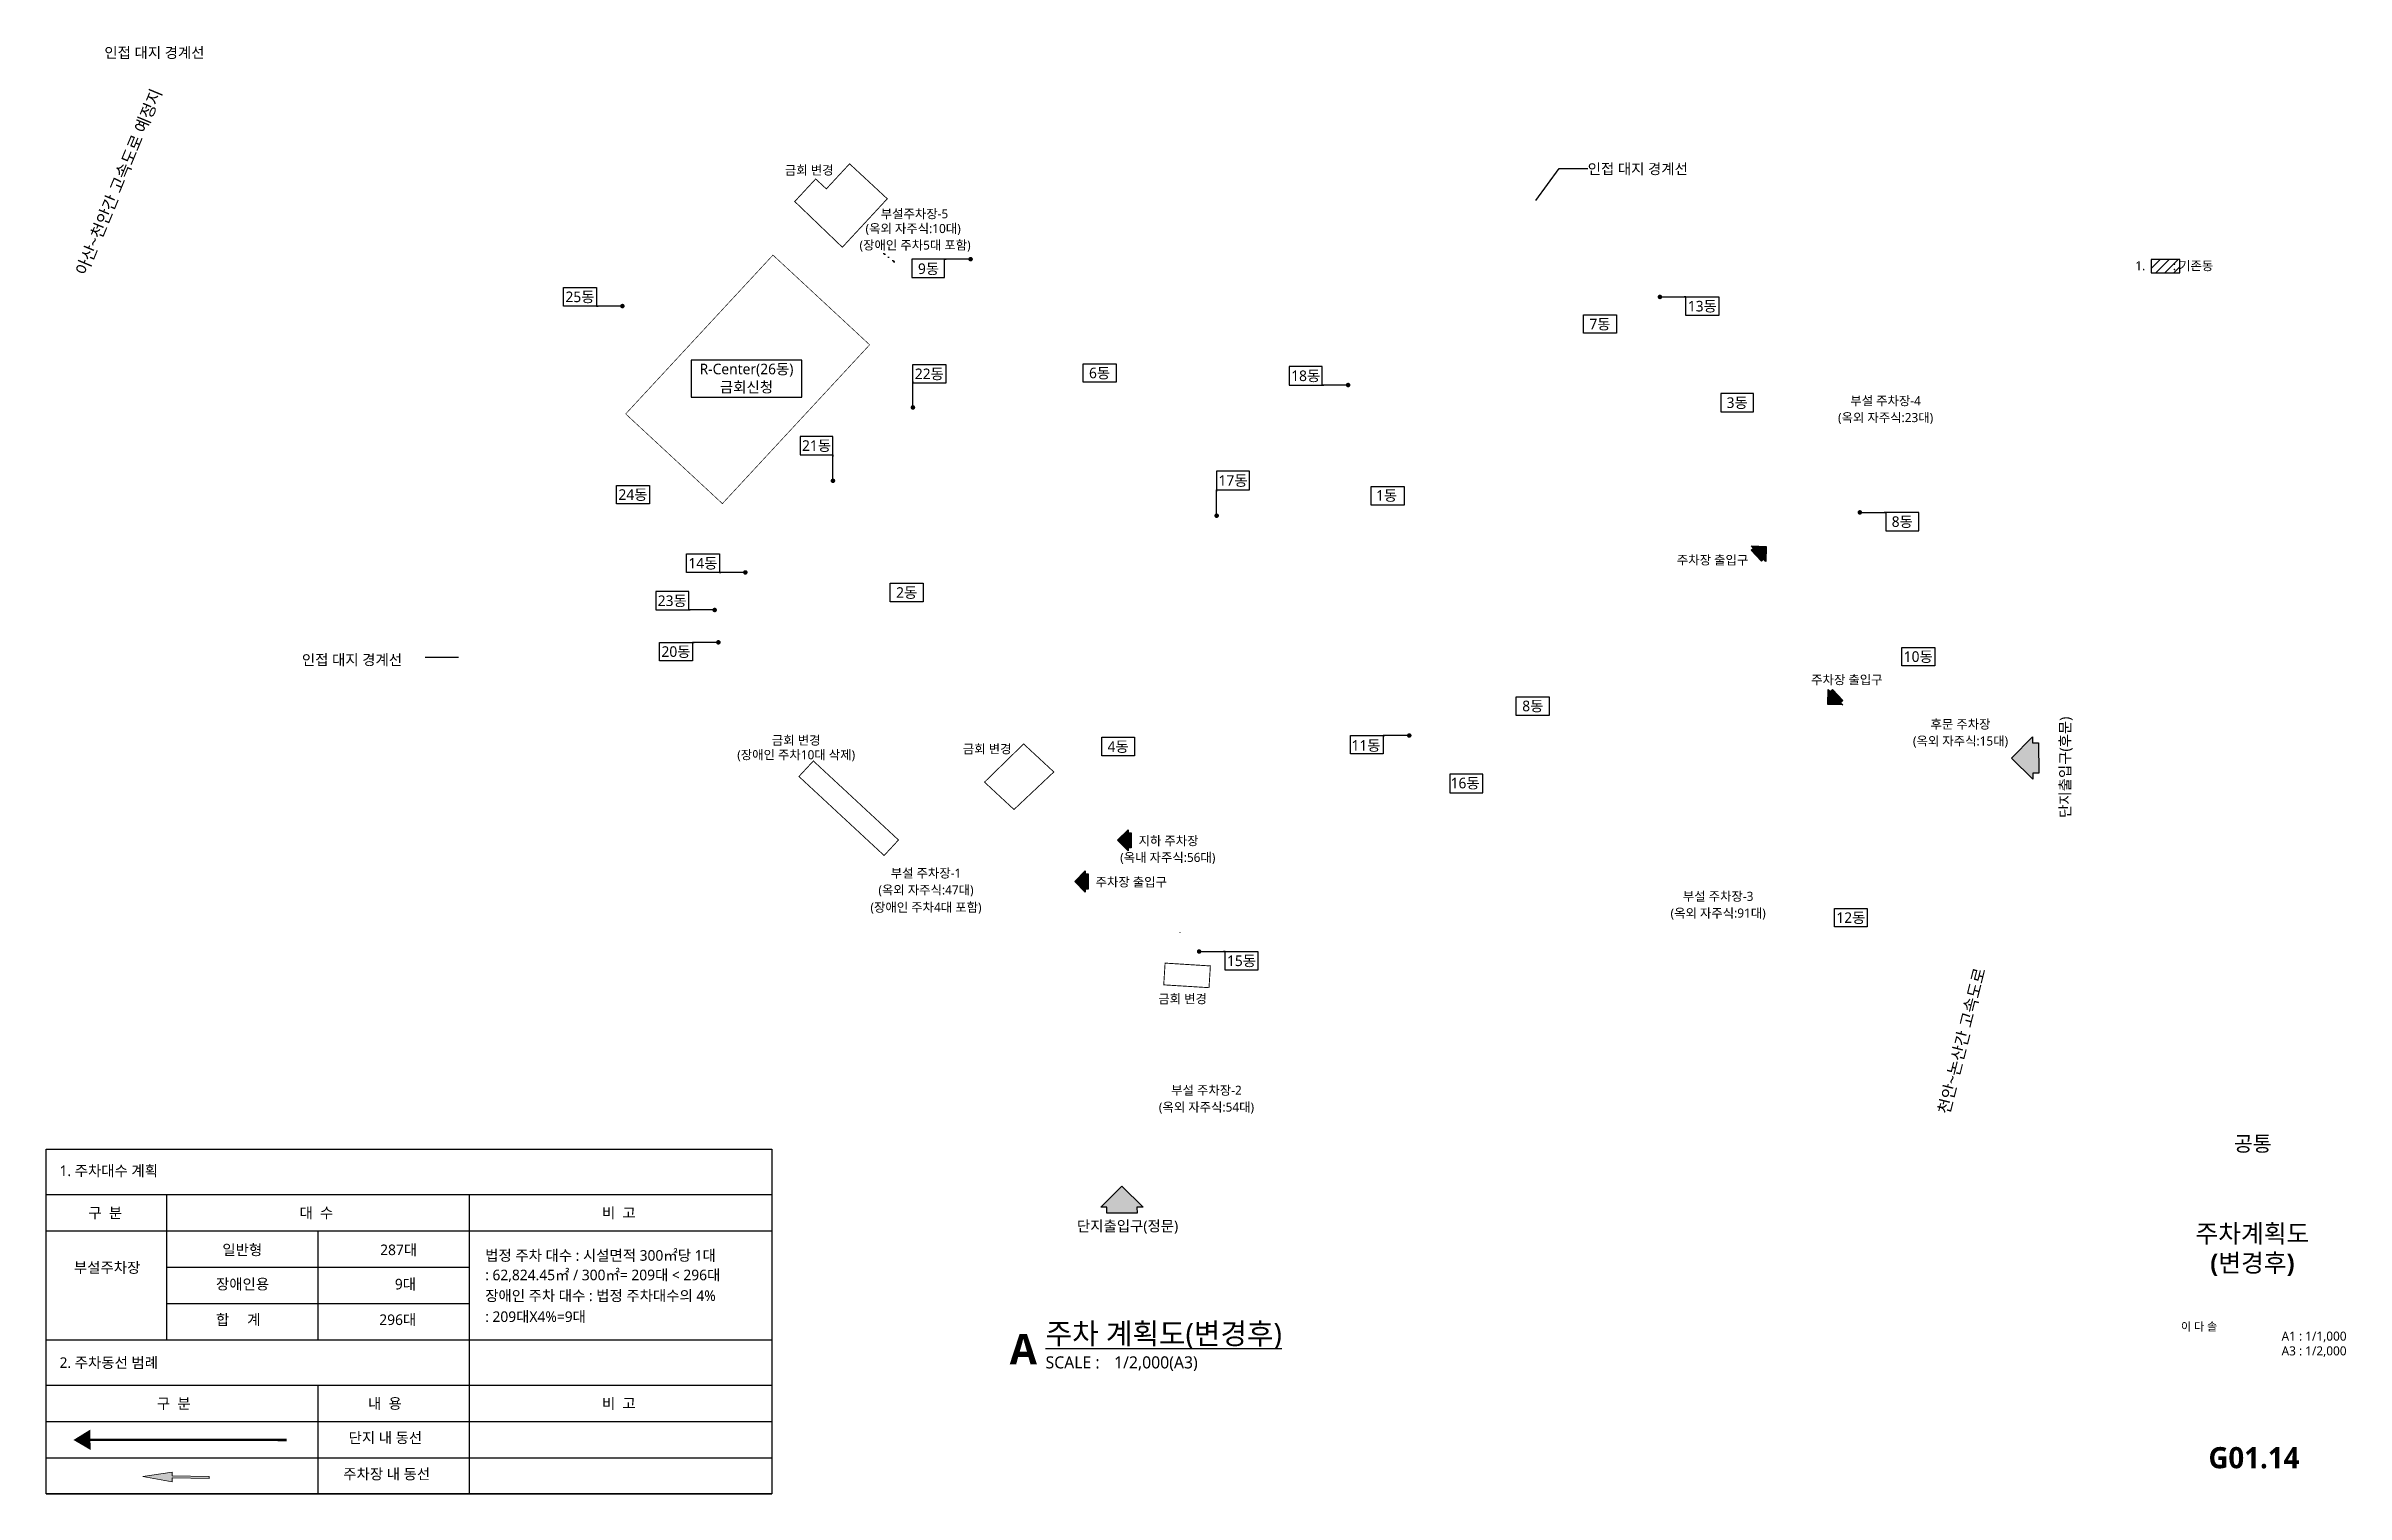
# Model space of a CAD drawing. Header units: millimetres. Extents: x 46500 to 806943, y 21000 to 499577.
import ezdxf
from ezdxf.enums import TextEntityAlignment as Align

# ---------------------------------------------------------------- set-up
doc = ezdxf.new("R2010")
doc.units = ezdxf.units.MM
doc.header["$LTSCALE"] = 1000
for name, pattern in [('DASHED', [0.75, 0.5, -0.25]), ('HID', [3.5, 2, -1.5]), ('XREF-ROOF PLAN$0$H1', [1, 0.5, -0.5])]:
    doc.linetypes.add(name, pattern=pattern)
for name, color, linetype in [('3', 3, 'Continuous'), ('ELE-2', 2, 'Continuous'), ('ETC-8', 8, 'Continuous'), ('HAT', 5, 'Continuous'), ('SYM', 6, 'Continuous'), ('SYM-LEAD', 6, 'Continuous'), ('TEXT', 3, 'Continuous'), ('XR-SHEET$0$TITLE', 7, 'Continuous'), ('XR-SHEET$1$SHT', 5, 'Continuous'), ('XR-SHEET$1$TEXT', 3, 'Continuous'), ('XR-SITE PLAN$0$건물', 3, 'Continuous'), ('XR-SITE PLAN$0$입면선', 8, 'Continuous')]:
    doc.layers.add(name, color=color, linetype=linetype)
doc.layers.add('XR-PL-B3F$0$ETC-차량동선', color=251, linetype='Continuous', lineweight=13)
doc.styles.add('$0$스타일1', font='malgun.ttf')
doc.styles.add('XR-SHEET$0$굴림체(옥산)', font='malgun.ttf')
doc.styles.add('맑은고딕B', font='malgunbd.ttf')
doc.styles.add('스타일1', font='malgun.ttf')
doc.styles.add('스타일2', font='malgunbd.ttf')
doc.dimstyles.new('DIM-QD 1', dxfattribs={"dimtxt": 3, "dimasz": 1.5, "dimexe": 1, "dimexo": 0, "dimgap": 1, "dimtad": 1, "dimdec": 3, "dimdsep": 46, "dimlunit": 6, "dimtxsty": '$0$스타일1', "dimblk1": 'ARCHTICK', "dimblk2": 'ARCHTICK', "dimsah": 1, "dimcen": 0, "dimclrd": 256, "dimclre": 256, "dimclrt": 3, "dimazin": 2, "dimtfac": 1, "dimtdec": 3, "dimtix": 1, "dimtmove": 2, "dimatfit": 3, "dimldrblk": 'ARCHTICK', "dimfxl": 1, "dimtolj": 1, "dimtzin": 0, "dimarcsym": 0})

# ---------------------------------------------------------------- blocks, each defined once
blk = doc.blocks.new('dwgtitle')
at = {"layer": 'SYM', "color": 3, "style": '스타일1'}
blk.add_text('SCALE :', height=4, dxfattribs=at).set_placement((12.25, -1.4))
at = {"layer": 'SYM', "color": 6, "style": '스타일2'}
blk.add_attdef('A', text='', height=10, dxfattribs=at).set_placement((4.89, 5), align=Align.MIDDLE)
at = {"layer": 'SYM', "color": 3, "style": '스타일1'}
for tag, p, height in [('%%UTITLE', (12.25, 6.59), 7), ('1/100', (34.89, -1.4), 4)]:
    blk.add_attdef(tag, p, '', height=height, dxfattribs=at)
blk = doc.blocks.new('_ARCHTICK')
at = {"color": 0, "linetype": 'ByBlock', "const_width": 0.15}
blk.add_lwpolyline([(-0.5, -0.5), (0.5, 0.5)], dxfattribs=at)
blk = doc.blocks.new('0010')
at = {"layer": 'SYM'}
blk.add_hatch(color=1, dxfattribs=at).paths.add_polyline_path([(-135807, 344538), (-136507, 343838), (-136307, 343838), (-136307, 343638), (-135307, 343638), (-135307, 343838), (-135107, 343838)])
at = {"layer": 'SYM', "color": 1}
blk.add_lwpolyline([(-136307, 343638), (-136307, 343838), (-136507, 343838), (-135807, 344538), (-135107, 343838), (-135307, 343838), (-135307, 343638)], close=True, dxfattribs=at)
blk = doc.blocks.new('XR-SHEET$0$TITLE')
at = {"layer": 'XR-SHEET$0$TITLE', "true_color": 0x000000, "style": 'XR-SHEET$0$굴림체(옥산)'}
for tag, height, p in [('동명칭', 6, (776.77, -457.26)), ('SCALE-A1', 3, (797.5, -522)), ('SCALE-A3', 3, (797.5, -527)), ('DATA', 3, (797.5, -540))]:
    blk.add_attdef(tag, text='', height=height, dxfattribs=at).set_placement(p, align=Align.MIDDLE)
for tag, height, p in [('TITLE1', 6, (776.5, -479.4)), ('TITLE4', 6, (776.5, -484.39)), ('TITLE2', 6, (776.5, -489)), ('TITLE5', 6, (776.5, -493.99)), ('TITLE3', 6, (776.5, -498.7)), ('NAME-1', 3, (760.16, -517.5)), ('NAME-2', 3, (760.16, -526.5)), ('A0.00', 7, (776.5, -561))]:
    blk.add_attdef(tag, text='', height=height, dxfattribs=at).set_placement(p, align=Align.MIDDLE_CENTER)

msp = doc.modelspace()

# ---------------------------------------------------------------- hatches: boundary and pattern name
at = {"layer": 'HAT'}
h = msp.add_hatch(dxfattribs=at)
h.set_pattern_fill('ANSI31', color=256, scale=666.666667)
h.set_pattern_definition([(45, (4384.4, -800.7), (-1496.7094, 1496.7094), [])])
h.paths.add_polyline_path([(742548, 428999), (742548, 424556), (752037, 424556), (752037, 428999)])
at = {"layer": 'XR-PL-B3F$0$ETC-차량동선'}
msp.add_hatch(color=256, dxfattribs=at).paths.add_polyline_path([(100479, 26767), (88208, 26951), (88228, 28265), (78562, 26767), (88179, 24979), (88198, 26293), (100469, 26109)])
at = {"layer": 'XR-SITE PLAN$0$입면선'}
h = msp.add_hatch(dxfattribs=at)
h.set_pattern_fill('AR-SAND', color=256, scale=1349.245459, angle=5.242819, style=0)
h.set_pattern_definition([(42.74282, (568404.9, -607346.8), (-322.1955, 2581.1154), [0, -2050.853, 0, -2293.7173, 0, -2192.524]), (12.74282, (568405, -607346.8), (2029.932, 4010.033), [0, -1106.3813, 0, -1848.4663, 0, -708.354]), (332.74282, (566752.2, -607498.4), (4183.4656, 391.5453), [0, -674.6227, 0, -2428.642, 0, -3170.727]), (322.7428, (566752.2, -607498.4), (3930.826, 1549.87), [0, -337.3114, 0, -1592.1096, 0, -1821.4814])])
h.paths.add_polyline_path([(326743, 427759), (327311, 428371), (325112, 430052), (324723, 429633)])
h.paths.add_polyline_path([(323981, 430321), (324723, 429633), (325112, 430052), (324305, 430669)])
h.paths.add_polyline_path([(323981, 430321), (324305, 430669), (323497, 431287), (323239, 431009)])
h.paths.add_polyline_path([(323239, 431009), (323497, 431287), (322689, 431904), (322497, 431697)])
h.paths.add_polyline_path([(322497, 431697), (322689, 431904), (321882, 432521), (321756, 432385)])
h.paths.add_polyline_path([(320329, 433708), (321756, 432385), (321882, 432521)])

# ---------------------------------------------------------------- linework, layer by layer
at = {"layer": '3', "color": 251, "linetype": 'Continuous'}
msp.add_lwpolyline([(55589, 38854, 0, 6750, 0), (61200, 38921, 4500, 4500, 0)], format="xyseb", dxfattribs=at)
at = {"layer": '3', "color": 252, "linetype": 'XREF-ROOF PLAN$0$H1', "ltscale": 5, "const_width": 800}
msp.add_lwpolyline([(61200, 38921), (126093, 38854)], dxfattribs=at)
at = {"layer": 'ELE-2', "linetype": 'HID', "ltscale": 2, "const_width": 300}
for points in [[(315602, 439331), (324646, 449083), (312182, 460643), (304498, 452357), (300965, 455634), (294052, 448180), (309795, 433070)], [(356792, 256277), (366546, 247231), (379717, 259641), (369729, 268903)], [(323601, 232027), (328361, 237159), (300205, 263272), (295445, 258139)], [(416504, 196461), (431475, 195529), (431027, 188343), (416056, 189275)]]:
    msp.add_lwpolyline(points, close=True, dxfattribs=at)
at = {"layer": 'ETC-8', "color": 2}
for p, q in [((46500, 120000), (286500, 120000)), ((46500, 72000), (286500, 72000)), ((46500, 57000), (286500, 57000))]:
    msp.add_line(p, q, dxfattribs=at)
at = {"layer": 'ETC-8'}
for p, q in [((46500, 108000), (286500, 108000)), ((86500, 96000), (186500, 96000)), ((86500, 84000), (186500, 84000)), ((46500, 45000), (286500, 45000)), ((46500, 33000), (286500, 33000)), ((46500, 21000), (286500, 21000))]:
    msp.add_line(p, q, dxfattribs=at)
at = {"layer": 'ETC-8', "color": 2}
msp.add_lwpolyline([(46500, 135000), (286500, 135000), (286500, 21000), (46500, 21000)], close=True, dxfattribs=at)
at = {"layer": 'ETC-8'}
for points in [[(86500, 72000), (86500, 120000)], [(186500, 21000), (186500, 120000)], [(136500, 72000), (136500, 108000)], [(136500, 21000), (136500, 57000)]]:
    msp.add_lwpolyline(points, dxfattribs=at)
at = {"layer": 'HAT', "color": 6}
msp.add_lwpolyline([(742548, 424556), (752037, 424556), (752037, 428999), (742548, 428999)], close=True, dxfattribs=at)
at = {"layer": 'SYM-LEAD', "ltscale": 1.2}
for p, q in [((539118, 448519), (546771, 459141)), ((546771, 459141), (556228, 459141))]:
    msp.add_line(p, q, dxfattribs=at)
for points in [[(116626, 497425, 0, 1000, 0), (113626, 497425, 0, 0, 0), (103962, 497425, 0, 0, 0)], [(182844, 323967, 0, 1000, 0), (182844, 320967, 0, 0, 0), (182844, 297440, 0, 0, 0)]]:
    msp.add_lwpolyline(points, format="xyseb", dxfattribs=at)
msp.add_lwpolyline([(182844, 297440), (171848, 297440)], dxfattribs=at)
at = {"layer": 'XR-PL-B3F$0$ETC-차량동선'}
msp.add_lwpolyline([(100469, 26109), (100479, 26767), (88208, 26951), (88228, 28265), (78562, 26767), (88179, 24979), (88198, 26293)], close=True, dxfattribs=at)
at = {"layer": 'XR-SITE PLAN$0$건물', "color": 5}
msp.add_line((421448, 206486), (421522, 206541), dxfattribs=at)

# ---------------------------------------------------------------- block references
at = {"layer": 'SYM'}
for p, xscale, yscale, zscale, rotation in [((-184623, -1333410), 4.994054696788651, 4.994054696788651, 4.994054696788651, 312.8606675128921), ((1435501, 1949539), 4.994054696788651, 4.994054696788651, 4.994054696788651, 132.8606675128921), ((4128405, 1643827), 9.988109393577306, 9.988109393577306, 9.988109393577306, 90.3861620854), ((2121441, 915290), 4.994054696788651, 4.994054696788651, 4.994054696788651, 90), ((2107265, 901653), 4.994054696788651, 4.994054696788651, 4.994054696788651, 90), ((1781779, -3309270), 9.988109393577306, 9.988109393577306, 9.988109393577306, 0.386162085399994)]:
    msp.add_blockref('0010', p, dxfattribs=dict(at, xscale=xscale, yscale=yscale, zscale=zscale, rotation=rotation))
at = {"layer": 'SYM', "xscale": 1000, "yscale": 1000, "zscale": 1000}
msp.add_blockref('dwgtitle', (364738, 63901), dxfattribs=at).add_auto_attribs({'%%UTITLE': '%%u주차 계획도(변경후)', '1/100': '1/2,000(A3)', 'A': 'A'})
at = {"layer": 'TEXT'}
ref = msp.add_blockref('XR-SHEET$0$TITLE', (0, 0), dxfattribs=dict(at, xscale=1000, yscale=1000, zscale=1000))
ref.add_attrib('TITLE2', '주차계획도', dxfattribs={"layer": 'XR-SHEET$1$SHT', "color": 4, "true_color": 0x000004, "height": 6000, "style": '맑은고딕B'}).set_placement((776000, 107086), align=Align.MIDDLE_CENTER)
ref.add_attrib('TITLE3', '(변경후)', dxfattribs={"layer": 'XR-SHEET$1$SHT', "color": 4, "true_color": 0x000004, "height": 6000, "style": '맑은고딕B'}).set_placement((776000, 97382, 13771), align=Align.MIDDLE_CENTER)
ref.add_attrib('NAME-1', '이 다 솔', dxfattribs={"layer": 'XR-SHEET$1$TEXT', "color": 3, "true_color": 0x000003, "height": 2700, "style": '스타일1'}).set_placement((752372, 76333), align=Align.MIDDLE_LEFT)
ref.add_attrib('SCALE-A1', 'A1 : 1/1,000', dxfattribs={"layer": 'XR-SHEET$1$SHT', "color": 3, "true_color": 0x000003, "height": 3000, "style": '스타일1'}).set_placement((796391, 73172), align=Align.MIDDLE_CENTER)
ref.add_attrib('SCALE-A3', 'A3 : 1/2,000', dxfattribs={"layer": 'XR-SHEET$1$SHT', "color": 3, "true_color": 0x000003, "height": 3000, "style": '스타일1'}).set_placement((796391, 68308), align=Align.MIDDLE_CENTER)
ref.add_attrib('A0.00', 'G01.14', dxfattribs={"layer": 'XR-SHEET$1$SHT', "color": 4, "true_color": 0x000004, "height": 7000, "style": '맑은고딕B'}).set_placement((776500, 33000), align=Align.MIDDLE_CENTER)

# ---------------------------------------------------------------- texts
at = {"layer": 'TEXT', "style": '스타일1'}
for s, p in [('인접 대지 경계선', (65787, 495629)), ('인접 대지 경계선', (556228, 457228)), ('인접 대지 경계선', (131110, 294959)), ('1. 주차대수 계획', (50984, 126082)), ('구  분', (60506, 112161)), ('대  수', (130321, 112161)), ('비  고', (230321, 112161)), ('단지출입구(정문)', (387354, 107809)), ('일반형', (104802, 99946)), ('법정 주차 대수 : 시설면적 300㎡당 1대', (191709, 98091)), ('부설주차장', (55736, 94098)), ('장애인용', (102707, 88617)), ('장애인 주차 대수 : 법정 주차대수의 4%%%', (191709, 84779)), ('합     계', (102707, 76844)), ('2. 주차동선 범례', (50984, 62664)), ('구  분', (83149, 49161)), ('내  용', (152965, 49161)), ('비  고', (230321, 49161)), ('단지 내 동선', (146539, 37844)), ('주차장 내 동선', (144794, 25844))]:
    msp.add_text(s, height=3500, dxfattribs=at).set_placement(p)
for s, rotation, p in [('아산~천안간 고속도로 예정지', 67.503675, (84994, 484381)), ('천안~논산간 고속도로', 75.882328, (687845, 194302, 48641))]:
    msp.add_text(s, height=4000, rotation=rotation, dxfattribs=at).set_placement(p, align=Align.RIGHT)
at = {"layer": 'TEXT', "color": 3, "style": '스타일1'}
for s, p in [('금회 변경', (298847, 458540)), ('(옥외 자주식:10대)', (333205, 439255)), ('부설주차장-5', (333636, 444136)), ('부설 주차장-4', (654723, 382333)), ('(옥외 자주식:23대)', (654723, 376780)), ('주차장 출입구', (597515, 329700)), ('주차장 출입구', (641922, 290131)), ('후문 주차장', (679493, 275431)), ('(장애인 주차10대 삭제)', (294530, 265333)), ('금회 변경', (294530, 270131)), ('금회 변경', (357667, 267273)), ('(옥외 자주식:15대)', (679493, 269878)), ('지하 주차장', (417653, 236912)), ('(옥내 자주식:56대)', (417398, 231393)), ('(옥외 자주식:47대)', (337449, 220655)), ('부설 주차장-1', (337449, 226208)), ('주차장 출입구', (405316, 223275)), ('(장애인 주차4대 포함)', (337449, 214923)), ('(옥외 자주식:91대)', (599358, 212998)), ('부설 주차장-3', (599358, 218551)), ('금회 변경', (422296, 184659)), ('부설 주차장-2', (430185, 154439)), ('(옥외 자주식:54대)', (430185, 148886))]:
    msp.add_text(s, height=3000, dxfattribs=at).set_placement(p, align=Align.MIDDLE_CENTER)
at = {"layer": 'TEXT', "style": '스타일1'}
msp.add_text('1.         : 기존동', height=3000, dxfattribs=at).set_placement((737284, 424556), align=Align.BOTTOM_LEFT)
msp.add_text('단지출입구(후문)', height=3500, rotation=90, dxfattribs=at).set_placement((715804, 244442))
msp.add_text('공통', height=4999.6, rotation=0.012181, dxfattribs=at).set_placement((776132, 134273), align=Align.CENTER)
for s, p in [('287대', (169204, 99946)), ('9대', (168844, 88617)), ('296대', (168910, 76844))]:
    msp.add_text(s, height=3500, dxfattribs=at).set_placement(p, align=Align.RIGHT)
at = {"layer": 'TEXT', "color": 1, "style": '스타일1'}
for s, p in [(': 62,824.45㎡ / 300㎡= 209대 < 296대', (191709, 91642)), (': 209대X4%%%=9대', (191709, 77849))]:
    msp.add_text(s, height=3500, dxfattribs=at).set_placement(p)

# ---------------------------------------------------------------- leaders
at = {"layer": 'SYM-LEAD'}
for points in [[(237076, 413625), (228481, 413625), (229022, 413625)], [(580113, 416649), (588708, 416649), (588166, 416649)], [(433547, 344329), (433547, 352924), (433547, 352383)], [(497233, 271682), (488638, 271682), (489180, 271682)], [(427748, 200283), (436343, 200283), (435801, 200283)]]:
    msp.add_leader(points, dimstyle='DIM-QD 1', override={"dimscale": 1000, "dimasz": 1.5, "dimtad": 0, "dimclrd": 6, "dimldrblk": 'DOT'}, dxfattribs=at)

# ---------------------------------------------------------------- wipeouts: each hides what was drawn before it
for points in [[(332744, 429126), (332744, 423027), (343602, 423027), (343602, 429126)], [(554852, 410724), (554852, 404625), (565710, 404625), (565710, 410724)], [(333130, 394273), (333130, 388174), (343988, 388174), (343988, 394273)], [(389424, 394558), (389424, 388459), (400281, 388459), (400281, 394558)], [(457570, 393630), (457570, 387531), (468428, 387531), (468428, 393630)], [(600228, 384764), (600228, 378665), (611086, 378665), (611086, 384764)], [(295843, 370566), (295843, 364467), (306701, 364467), (306701, 370566)], [(235138, 354374), (235138, 348274), (245996, 348274), (245996, 354374)], [(484661, 353962), (484661, 347862), (495519, 347862), (495519, 353962)], [(654804, 345439), (654804, 339339), (665661, 339339), (665661, 345439)], [(258272, 331688), (258272, 325588), (269130, 325588), (269130, 331688)], [(325637, 321999), (325637, 315899), (336495, 315899), (336495, 321999)], [(248133, 319286), (248133, 313187), (258991, 313187), (258991, 319286)], [(249366, 302483), (249366, 296384), (260224, 296384), (260224, 302483)], [(660090, 300821), (660090, 294722), (670948, 294722), (670948, 300821)], [(532589, 284417), (532589, 278317), (543447, 278317), (543447, 284417)], [(395548, 271089), (395548, 264989), (406406, 264989), (406406, 271089)], [(510679, 258875), (510679, 252776), (521537, 252776), (521537, 258875)], [(637806, 214533), (637806, 208433), (648664, 208433), (648664, 214533)]]:
    msp.add_wipeout(points)

# ---------------------------------------------------------------- next in the draw order: linework, layer by layer
at = {"linetype": 'DASHED', "ltscale": 5, "const_width": 200}
msp.add_lwpolyline([(318817, 400830), (270129, 348332), (238161, 377980), (286849, 430478), (318817, 400830)], dxfattribs=at)
at = {"layer": 'TEXT', "color": 7}
for points in [[(332744, 423027), (343602, 423027), (343602, 429126), (332744, 429126)], [(554852, 410724), (565710, 410724), (565710, 404625), (554852, 404625)], [(333130, 394273), (343988, 394273), (343988, 388174), (333130, 388174)], [(389424, 394558), (400281, 394558), (400281, 388459), (389424, 388459)], [(457570, 387531), (468428, 387531), (468428, 393630), (457570, 393630)], [(600228, 378665), (611086, 378665), (611086, 384764), (600228, 384764)], [(295843, 364467), (306701, 364467), (306701, 370566), (295843, 370566)], [(235138, 354374), (245996, 354374), (245996, 348274), (235138, 348274)], [(484661, 353962), (495519, 353962), (495519, 347862), (484661, 347862)], [(665661, 345439), (654804, 345439), (654804, 339339), (665661, 339339)], [(258272, 331688), (269130, 331688), (269130, 325588), (258272, 325588)], [(325637, 321999), (336495, 321999), (336495, 315899), (325637, 315899)], [(258991, 319286), (248133, 319286), (248133, 313187), (258991, 313187)], [(249366, 302483), (260224, 302483), (260224, 296384), (249366, 296384)], [(660090, 300821), (670948, 300821), (670948, 294722), (660090, 294722)], [(532589, 284417), (543447, 284417), (543447, 278317), (532589, 278317)], [(395548, 271089), (406406, 271089), (406406, 264989), (395548, 264989)], [(521537, 258875), (510679, 258875), (510679, 252776), (521537, 252776)], [(637806, 214533), (648664, 214533), (648664, 208433), (637806, 208433)]]:
    msp.add_lwpolyline(points, close=True, dxfattribs=at)

# ---------------------------------------------------------------- next in the draw order: texts
at = {"layer": 'TEXT', "color": 3, "style": '스타일1'}
msp.add_text('(장애인 주차5대 포함)', height=3000, dxfattribs=at).set_placement((333851, 433796), align=Align.MIDDLE_CENTER)
at = {"layer": 'TEXT', "style": '스타일1'}
for s, p in [('9동', (338296, 425964)), ('7동', (560281, 407674)), ('22동', (338559, 391223)), ('6동', (394852, 391508)), ('18동', (462999, 390581)), ('3동', (605657, 381714)), ('21동', (301272, 367516)), ('24동', (240567, 351324)), ('1동', (489748, 351036)), ('8동', (660233, 342389)), ('14동', (263701, 328638)), ('2동', (331066, 318949)), ('23동', (253562, 316236)), ('20동', (254795, 299433)), ('10동', (665519, 297772)), ('8동', (538089, 281470)), ('4동', (400977, 268039)), ('16동', (515705, 255961)), ('12동', (643235, 211483))]:
    msp.add_text(s, height=3500, dxfattribs=at).set_placement(p, align=Align.MIDDLE_CENTER)

# ---------------------------------------------------------------- next in the draw order: leaders
at = {"layer": 'SYM-LEAD'}
for points in [[(352197, 429126), (343602, 429126), (344143, 429126)], [(333130, 380120), (333130, 388715), (333130, 388174)], [(477023, 387531), (468428, 387531), (468969, 387531)], [(306701, 355871), (306701, 364467), (306701, 363925)], [(646208, 345439), (654804, 345439), (654262, 345439)], [(277725, 325588), (269130, 325588), (269671, 325588)], [(267586, 313187), (258991, 313187), (259532, 313187)], [(268819, 302483), (260224, 302483), (260765, 302483)]]:
    msp.add_leader(points, dimstyle='DIM-QD 1', override={"dimscale": 1000, "dimasz": 1.5, "dimtad": 0, "dimclrd": 6, "dimldrblk": 'DOT'}, dxfattribs=at)

# ---------------------------------------------------------------- next in the draw order: wipeouts: each hides what was drawn before it
for points in [[(217623, 419724), (217623, 413625), (228481, 413625), (228481, 419724)], [(588708, 416649), (588708, 410550), (599566, 410550), (599566, 416649)], [(433547, 359023), (433547, 352924), (444405, 352924), (444405, 359023)], [(477780, 271682), (477780, 265583), (488638, 265583), (488638, 271682)], [(436343, 200283), (436343, 194184), (447201, 194184), (447201, 200283)]]:
    msp.add_wipeout(points)

# ---------------------------------------------------------------- next in the draw order: linework, layer by layer
at = {"layer": 'TEXT', "color": 7}
for points in [[(217623, 419724), (228481, 419724), (228481, 413625), (217623, 413625)], [(588708, 416649), (599566, 416649), (599566, 410550), (588708, 410550)], [(444405, 359023), (433547, 359023), (433547, 352924), (444405, 352924)], [(477780, 271682), (488638, 271682), (488638, 265583), (477780, 265583)], [(436343, 200283), (447201, 200283), (447201, 194184), (436343, 194184)]]:
    msp.add_lwpolyline(points, close=True, dxfattribs=at)

# ---------------------------------------------------------------- next in the draw order: texts
at = {"layer": 'TEXT', "style": '스타일1'}
for s, p in [('25동', (223052, 416675)), ('13동', (594137, 413599)), ('17동', (438976, 355974)), ('11동', (482940, 268400)), ('15동', (441772, 197233))]:
    msp.add_text(s, height=3500, dxfattribs=at).set_placement(p, align=Align.MIDDLE_CENTER)

# ---------------------------------------------------------------- next in the draw order: wipeouts: each hides what was drawn before it
msp.add_wipeout([(259781, 395749), (259781, 383550), (296432, 383550), (296432, 395749)])

# ---------------------------------------------------------------- next in the draw order: linework, layer by layer
at = {"layer": 'TEXT', "color": 7}
msp.add_lwpolyline([(259781, 383550), (296432, 383550), (296432, 395749), (259781, 395749)], close=True, dxfattribs=at)

# ---------------------------------------------------------------- next in the draw order: texts
at = {"layer": 'TEXT', "style": '스타일1'}
for s, p in [('R-Center(26동)', (278106, 392830)), ('금회신청', (278106, 386839))]:
    msp.add_text(s, height=3500, dxfattribs=at).set_placement(p, align=Align.MIDDLE_CENTER)

doc.saveas('drawing.dxf')
